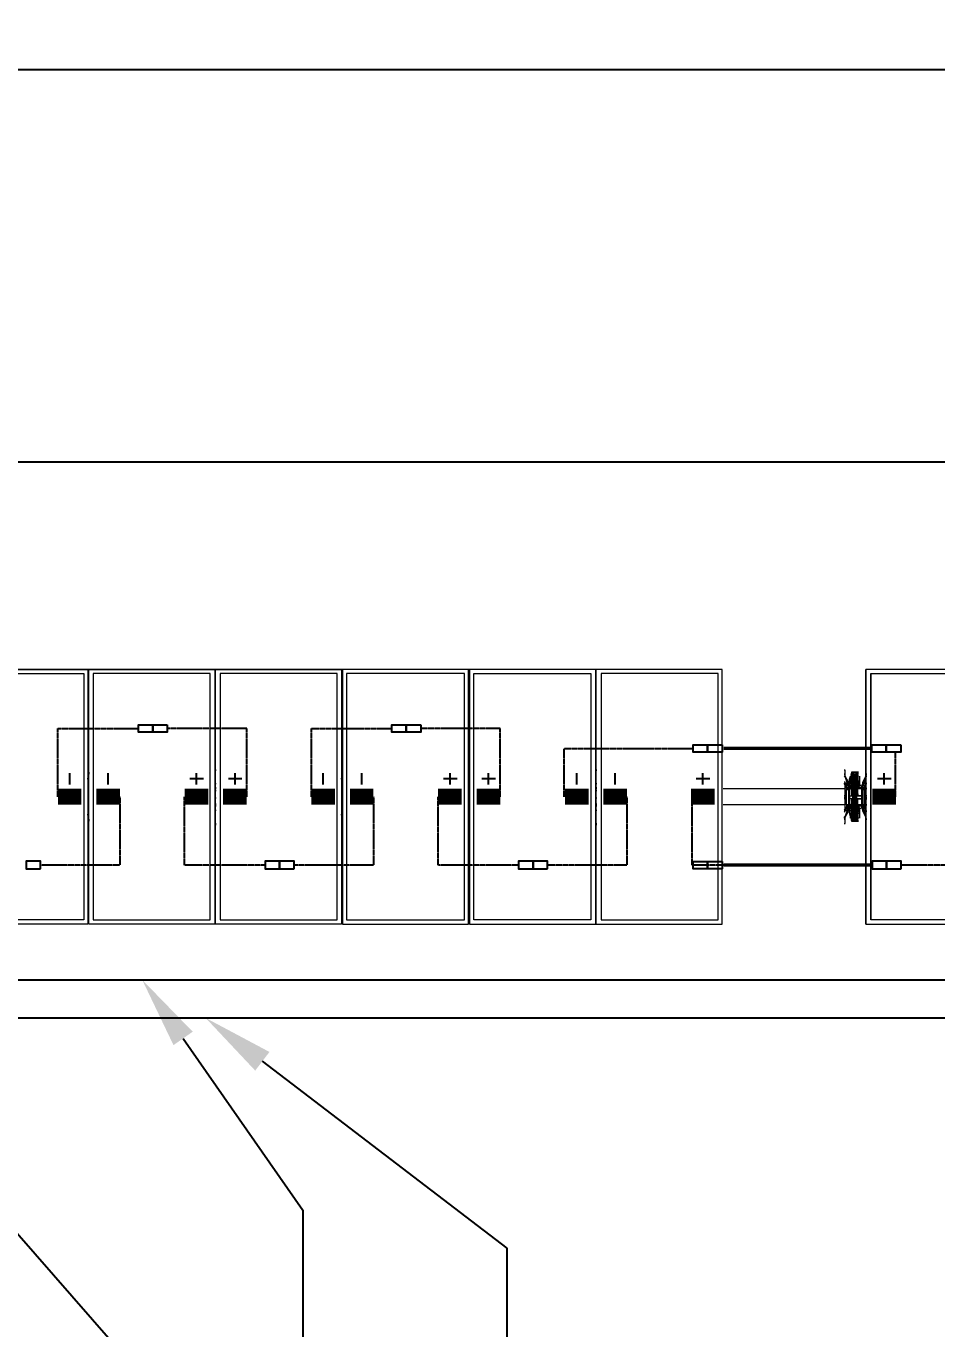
# Model space of a CAD drawing. Header units: feet. Extents: x -13743 to 68376, y -48 to 67763.
# Drawn here: x 4231 to 4518.5, y 2295.8 to 2706.7 of the extents above; entities that cross this region are included whole.
import ezdxf
from ezdxf import colors
from ezdxf.entities.mleader import LeaderData, LeaderLine
from ezdxf.lldxf.tags import DXFTag
from ezdxf.math import Vec2, Vec3

# ---------------------------------------------------------------- set-up
doc = ezdxf.new("R2010")
doc.units = ezdxf.units.FT
doc.header["$MEASUREMENT"] = 0
doc.linetypes.add('HIDDEN', pattern=[0.375, 0.25, -0.125])
for name, color, linetype in [('E-DC HARNESS-NEG', 170, 'DC HARNESS CABLE'), ('E-DC HARNESS-POS', 10, 'DC HARNESS CABLE'), ('E-HARN-COMP', 8, 'Continuous'), ('E-TRNK-CABL-NEG', 6, 'HIDDEN'), ('E-TRUNK-CABLE-POS', 6, 'HIDDEN'), ('G-ANNO-TEXT', 1, 'Continuous'), ('Polarity-Text', 7, 'Continuous')]:
    doc.layers.add(name, color=color, linetype=linetype)
doc.styles.add('NEI-A', font='arial.ttf')
doc.styles.get("Standard").update_dxf_attribs({"font": 'arial.ttf'})
tags = doc.linetypes.add('DC HARNESS CABLE', pattern='A,0.5,-0.2,["DH",Standard,S=0.1,R=0,X=-0.1,Y=-0.05],-0.2', length=0.9).pattern_tags.tags
tags[6] = DXFTag(74, 10)

# ---------------------------------------------------------------- blocks, each defined once
blk = doc.blocks.new('A$C47dfd34d')
at = {"lineweight": 5}
for points in [[(11.6112, 0.4133), (10.1696, 0.4133)], [(13.6994, 0.4133), (11.8445, 0.4133)], [(10.5812, 0.235), (10.5829, 0.2467), (10.5829, 0.2433)], [(10.7879, 0.235), (10.7879, 0.2467), (10.7879, 0.2433)], [(10.9929, 0.235), (10.9946, 0.2467), (10.9946, 0.2433)], [(11.1995, 0.235), (11.2012, 0.2467), (11.2012, 0.2433)], [(11.4062, 0.235), (11.4062, 0.2467), (11.4062, 0.2433)], [(11.8112, 0.2233), (11.8112, 0.225), (11.8129, 0.225), (11.8112, 0.225), (11.8095, 0.2283), (11.8112, 0.2283), (11.8129, 0.225), (11.8162, 0.225), (11.8145, 0.2283), (11.8162, 0.2283), (11.8162, 0.23), (11.8112, 0.24), (11.8112, 0.2383), (11.8095, 0.24), (11.8112, 0.24), (11.8112, 0.2433), (11.8112, 0.25), (11.8095, 0.25)], [(11.8095, 0.24), (11.8112, 0.24)], [(11.8112, 0.2383), (11.8145, 0.2283), (11.8112, 0.2283), (11.8112, 0.23), (11.8095, 0.23)], [(11.8112, 0.24), (11.8112, 0.24)], [(11.8179, 0.2217), (11.8212, 0.2217), (11.8229, 0.2217), (11.8245, 0.2217), (11.8245, 0.2417), (11.8229, 0.2417), (11.8245, 0.2417), (11.8245, 0.2217), (11.8262, 0.2217), (11.8262, 0.1917), (11.8245, 0.1917), (11.8245, 0.1717), (11.8229, 0.1717), (11.8212, 0.1717)], [(11.8179, 0.2267), (11.8179, 0.225), (11.8179, 0.235), (11.8195, 0.24), (11.8195, 0.2317), (11.8212, 0.2317), (11.8212, 0.2417), (11.8195, 0.2417)], [(11.8179, 0.235), (11.8179, 0.225), (11.8195, 0.2233), (11.8179, 0.225), (11.8195, 0.23), (11.8195, 0.2283), (11.8212, 0.2283), (11.8212, 0.2317), (11.8229, 0.2317)], [(11.8195, 0.235), (11.8195, 0.235)], [(11.8245, 0.2417), (11.8245, 0.2433), (11.8229, 0.245), (11.8229, 0.2467), (11.8212, 0.2467), (11.8212, 0.245), (11.8229, 0.245), (11.8229, 0.2467)], [(11.8212, 0.2433), (11.8212, 0.245)], [(11.8212, 0.2417), (11.8229, 0.2417), (11.8229, 0.2433), (11.8212, 0.2433), (11.8212, 0.235), (11.8212, 0.2433), (11.8229, 0.2433)], [(11.8229, 0.2217), (11.8229, 0.2417), (11.8245, 0.2417), (11.8245, 0.2217), (11.8262, 0.2217), (11.8262, 0.1917), (11.8279, 0.1917), (11.8279, 0.1717), (11.8295, 0.1717), (11.8295, 0.1917), (11.8295, 0.1717), (11.8279, 0.1717), (11.8279, 0.1917), (11.8262, 0.1917), (11.8262, 0.1717), (11.8262, 0.17), (11.8245, 0.17), (11.8262, 0.17), (11.8279, 0.17), (11.8295, 0.17), (11.8279, 0.17), (11.8295, 0.17), (11.8312, 0.17), (11.8312, 0.1683), (11.8329, 0.1683), (11.8312, 0.1683), (11.8312, 0.17), (11.8295, 0.17), (11.8312, 0.17), (11.8295, 0.17), (11.8312, 0.17), (11.8295, 0.17), (11.8279, 0.17), (11.8295, 0.17), (11.8312, 0.17), (11.8295, 0.17), (11.8279, 0.17), (11.8262, 0.17), (11.8245, 0.17), (11.8229, 0.17), (11.8212, 0.17), (11.8212, 0.1683), (11.8229, 0.1683), (11.8245, 0.1683), (11.8245, 0.1717), (11.8229, 0.1717), (11.8229, 0.1917)], [(11.8212, 0.235), (11.8212, 0.2117), (11.8229, 0.2117)], [(11.8279, 0.2433), (11.8295, 0.2433), (11.8279, 0.2433), (11.8295, 0.245), (11.8312, 0.245), (11.8312, 0.2433), (11.8295, 0.2433), (11.8295, 0.2417), (11.8295, 0.2433), (11.8312, 0.2433), (11.8295, 0.2433), (11.8312, 0.2433), (11.8295, 0.2433), (11.8312, 0.2433), (11.8295, 0.2433), (11.8312, 0.2433), (11.8295, 0.2433), (11.8312, 0.2433), (11.8295, 0.2433), (11.8312, 0.2433), (11.8295, 0.2433), (11.8312, 0.2433), (11.8312, 0.245), (11.8312, 0.2467), (11.8279, 0.2467), (11.8229, 0.2467), (11.8279, 0.2467), (11.8312, 0.2467), (11.8279, 0.2467), (11.8229, 0.2467), (11.8229, 0.245), (11.8245, 0.245), (11.8229, 0.245), (11.8245, 0.2433), (11.8245, 0.2417)], [(11.8229, 0.245), (11.8245, 0.245)], [(11.8229, 0.245), (11.8245, 0.245)], [(11.8245, 0.2417), (11.8245, 0.2433), (11.8229, 0.245), (11.8245, 0.245)], [(11.8229, 0.245), (11.8229, 0.245)], [(11.8229, 0.2433), (11.8245, 0.2433)], [(11.8229, 0.2433), (11.8245, 0.2433)], [(11.8229, 0.2433), (11.8245, 0.2433)], [(11.8229, 0.2433), (11.8245, 0.2433)], [(11.8229, 0.2433), (11.8245, 0.2433)], [(11.8229, 0.2433), (11.8245, 0.2433)], [(11.8229, 0.2433), (11.8245, 0.2433)], [(11.8229, 0.2433), (11.8245, 0.2433)], [(11.8229, 0.2083), (11.8229, 0.2117), (11.8229, 0.2367), (11.8245, 0.2367)], [(11.8229, 0.235), (11.8245, 0.235)], [(11.8245, 0.245), (11.8245, 0.2433)], [(11.8245, 0.2433), (11.8262, 0.2433)], [(11.8245, 0.2433), (11.8262, 0.2433)], [(11.8245, 0.2433), (11.8262, 0.2433)], [(11.8245, 0.2433), (11.8262, 0.2433)], [(11.8245, 0.2433), (11.8262, 0.2433)], [(11.8245, 0.2433), (11.8262, 0.2433)], [(11.8245, 0.2433), (11.8262, 0.2433)], [(11.8245, 0.2433), (11.8262, 0.2433)], [(11.8245, 0.24), (11.8262, 0.24)], [(11.8295, 0.2417), (11.8295, 0.2433), (11.8312, 0.2433), (11.8312, 0.235), (11.8312, 0.2433), (11.8312, 0.245), (11.8312, 0.2467), (11.8295, 0.245), (11.8279, 0.2433), (11.8279, 0.2417), (11.8262, 0.2417), (11.8279, 0.2417), (11.8279, 0.2433), (11.8295, 0.245), (11.8312, 0.2467), (11.8329, 0.2467), (11.8312, 0.2467), (11.8329, 0.2467)], [(11.8262, 0.2417), (11.8279, 0.2417), (11.8279, 0.2433), (11.8295, 0.245), (11.8312, 0.2467), (11.8312, 0.245), (11.8329, 0.245)], [(11.8262, 0.2433), (11.8262, 0.24)], [(11.8262, 0.24), (11.8262, 0.2217), (11.8279, 0.2217), (11.8279, 0.2417), (11.8295, 0.2417), (11.8295, 0.2217)], [(11.8279, 0.245), (11.8295, 0.245), (11.8295, 0.2467)], [(11.8279, 0.2433), (11.8295, 0.2433), (11.8312, 0.2433), (11.8295, 0.2433), (11.8312, 0.2433), (11.8312, 0.235), (11.8312, 0.2433), (11.8312, 0.235), (11.8312, 0.2433)], [(11.8279, 0.2433), (11.8295, 0.2433)], [(11.8279, 0.24), (11.8295, 0.24)], [(11.8295, 0.245), (11.8295, 0.245)], [(11.8295, 0.245), (11.8295, 0.245)], [(11.8295, 0.245), (11.8295, 0.245)], [(11.8295, 0.235), (11.8312, 0.235), (11.8312, 0.2117), (11.8312, 0.21), (11.8329, 0.21), (11.8312, 0.21), (11.8312, 0.2083), (11.8312, 0.21), (11.8329, 0.21), (11.8312, 0.21), (11.8312, 0.2083), (11.8312, 0.21), (11.8329, 0.21), (11.8312, 0.21), (11.8312, 0.2083), (11.8312, 0.21), (11.8329, 0.21), (11.8312, 0.21), (11.8312, 0.2117), (11.8295, 0.2117), (11.8295, 0.2083), (11.8379, 0.2083), (11.8379, 0.205), (11.8379, 0.2083), (11.8295, 0.2083), (11.8295, 0.2117), (11.8295, 0.2367), (11.8312, 0.2367)], [(11.8345, 0.2317), (11.8345, 0.23), (11.8345, 0.2317), (11.8345, 0.23), (11.8329, 0.2283), (11.8312, 0.2283), (11.8312, 0.2317), (11.8345, 0.2317), (11.8345, 0.24), (11.8345, 0.2317), (11.8312, 0.2317), (11.8312, 0.2417), (11.8329, 0.2417), (11.8312, 0.2417), (11.8329, 0.2417), (11.8312, 0.2417), (11.8312, 0.2317), (11.8312, 0.2283), (11.8329, 0.2283), (11.8312, 0.2283), (11.8329, 0.2233), (11.8345, 0.2233), (11.8345, 0.23), (11.8329, 0.2283), (11.8312, 0.2283), (11.8312, 0.2317), (11.8329, 0.2317), (11.8312, 0.2317), (11.8329, 0.2317)], [(11.8345, 0.235), (11.8345, 0.24), (11.8345, 0.2317), (11.8312, 0.2317), (11.8312, 0.2417)], [(11.8329, 0.225), (11.8329, 0.2233), (11.8345, 0.225), (11.8345, 0.235), (11.8345, 0.225), (11.8329, 0.2233), (11.8345, 0.225), (11.8329, 0.2233), (11.8329, 0.225), (11.8329, 0.2233), (11.8345, 0.225), (11.8329, 0.2233), (11.8345, 0.225), (11.8362, 0.225), (11.8345, 0.225), (11.8329, 0.2233), (11.8312, 0.2233), (11.8329, 0.2233)], [(11.8329, 0.24), (11.8329, 0.24)], [(11.8329, 0.24), (11.8329, 0.24)], [(11.8329, 0.24), (11.8329, 0.24)], [(11.8345, 0.235), (11.8345, 0.235)], [(11.8345, 0.235), (11.8345, 0.235)], [(11.8445, 0.24), (11.8445, 0.24)], [(11.8445, 0.24), (11.8445, 0.24)], [(10.5812, 0.2283), (10.5829, 0.2283)], [(10.5829, 0.2217), (10.5812, 0.2217)], [(10.5812, 0.22), (10.5829, 0.22)], [(10.5829, 0.2167), (10.5812, 0.2167), (10.5829, 0.2183)], [(10.7879, 0.2283), (10.7896, 0.2283)], [(10.7879, 0.2217), (10.7896, 0.2217)], [(10.7879, 0.22), (10.7896, 0.22)], [(10.7879, 0.2183), (10.7879, 0.2167), (10.7896, 0.2167)], [(10.9929, 0.2283), (10.9946, 0.2283)], [(10.9946, 0.2217), (10.9929, 0.2217)], [(10.9929, 0.22), (10.9946, 0.22)], [(10.9946, 0.2167), (10.9929, 0.2167), (10.9946, 0.2183)], [(11.1995, 0.2283), (11.2012, 0.2283)], [(11.2012, 0.2217), (11.1995, 0.2217)], [(11.1995, 0.22), (11.2012, 0.22)], [(11.2012, 0.2167), (11.1995, 0.2167), (11.2012, 0.2183)], [(11.4062, 0.2283), (11.4079, 0.2283)], [(11.4062, 0.2217), (11.4079, 0.2217)], [(11.4062, 0.22), (11.4079, 0.22)], [(11.4062, 0.2183), (11.4062, 0.2167), (11.4079, 0.2167)], [(11.6129, 0.22), (11.8112, 0.22)], [(11.8095, 0.23), (11.8095, 0.23)], [(11.8095, 0.2283), (11.8095, 0.2283)], [(11.8095, 0.1633), (11.8112, 0.1633), (11.8112, 0.17), (11.8112, 0.1733), (11.8095, 0.1733), (11.8112, 0.175), (11.8112, 0.1733), (11.8162, 0.1833), (11.8145, 0.185), (11.8162, 0.1883), (11.8129, 0.1883), (11.8112, 0.1883), (11.8112, 0.2233), (11.8129, 0.2233), (11.8129, 0.225)], [(11.8129, 0.2217), (11.8129, 0.2233)], [(11.8179, 0.22), (11.8162, 0.22), (11.8145, 0.22), (11.8162, 0.22), (11.8162, 0.2217), (11.8145, 0.2217), (11.8129, 0.2217)], [(11.8129, 0.22), (11.8129, 0.2217)], [(11.8129, 0.22), (11.8145, 0.22)], [(11.8129, 0.22), (11.8145, 0.2183), (11.8145, 0.22)], [(11.8129, 0.1933), (11.8129, 0.2183)], [(11.8162, 0.23), (11.8162, 0.2283), (11.8145, 0.2283)], [(11.8145, 0.22), (11.8162, 0.22)], [(11.8145, 0.22), (11.8162, 0.22)], [(11.8145, 0.22), (11.8162, 0.22)], [(11.8145, 0.22), (11.8162, 0.22)], [(11.8162, 0.2283), (11.8179, 0.225), (11.8162, 0.225), (11.8179, 0.225), (11.8179, 0.1883), (11.8179, 0.1783)], [(11.8162, 0.225), (11.8162, 0.225)], [(11.8162, 0.225), (11.8162, 0.2217)], [(11.8162, 0.2183), (11.8162, 0.1933)], [(11.8179, 0.23), (11.8179, 0.2317)], [(11.8212, 0.225), (11.8212, 0.2233), (11.8195, 0.225), (11.8179, 0.225), (11.8195, 0.225), (11.8195, 0.2233), (11.8212, 0.2233), (11.8212, 0.2283), (11.8229, 0.2283)], [(11.8179, 0.225), (11.8179, 0.225)], [(11.8212, 0.2183), (11.8195, 0.22), (11.8179, 0.22), (11.8212, 0.22)], [(11.8212, 0.2217), (11.8195, 0.2217), (11.8212, 0.2217), (11.8229, 0.2217), (11.8245, 0.2217), (11.8245, 0.1917), (11.8229, 0.1917), (11.8245, 0.1917), (11.8245, 0.1717), (11.8229, 0.1717), (11.8229, 0.17), (11.8212, 0.1683), (11.8212, 0.1667), (11.8229, 0.1667), (11.8229, 0.1683), (11.8245, 0.1683), (11.8229, 0.1667), (11.8245, 0.1667), (11.8295, 0.1667), (11.8312, 0.1667), (11.8295, 0.1667)], [(11.8212, 0.2233), (11.8229, 0.2233)], [(11.8245, 0.21), (11.8229, 0.21), (11.8212, 0.2117), (11.8212, 0.21), (11.8212, 0.2083)], [(11.8379, 0.2083), (11.8295, 0.2083), (11.8295, 0.2117)], [(11.8329, 0.2283), (11.8312, 0.2283), (11.8329, 0.2233), (11.8345, 0.2233), (11.8345, 0.23)], [(11.8345, 0.225), (11.8329, 0.2233), (11.8312, 0.2233)], [(11.8312, 0.22), (11.8329, 0.22), (11.8329, 0.2217), (11.8312, 0.2217), (11.8329, 0.2217), (11.8345, 0.2217), (11.8329, 0.2217), (11.8312, 0.2217), (11.8329, 0.2217), (11.8329, 0.22), (11.8312, 0.22), (11.8379, 0.22), (11.8312, 0.22), (11.8379, 0.22), (11.8329, 0.22), (11.8312, 0.2183)], [(11.8345, 0.2217), (11.8329, 0.2217), (11.8345, 0.2217), (11.8329, 0.2217), (11.8312, 0.2217), (11.8379, 0.2217)], [(11.8379, 0.225), (11.8379, 0.225)], [(11.8379, 0.225), (11.8379, 0.225)], [(11.8395, 0.225), (11.8395, 0.225)], [(11.8395, 0.2217), (11.8395, 0.225)], [(11.8395, 0.225), (11.8395, 0.225)], [(11.8395, 0.2217), (11.8395, 0.225)], [(11.8429, 0.22), (11.8412, 0.22), (11.8429, 0.22), (11.8412, 0.22), (11.8429, 0.22), (11.8412, 0.22), (11.8429, 0.22), (11.8412, 0.22), (11.8429, 0.22), (11.8412, 0.2183), (11.8412, 0.22), (11.8429, 0.22), (11.8412, 0.22), (11.8429, 0.22), (11.8412, 0.22), (11.8429, 0.22), (11.8412, 0.22), (11.8429, 0.22), (11.8412, 0.22), (11.8412, 0.2183), (11.8429, 0.22), (11.8429, 0.2217), (11.8412, 0.2217), (11.8429, 0.2217), (11.8429, 0.2233), (11.8429, 0.2217), (11.8429, 0.22), (11.8445, 0.22)], [(11.8445, 0.2217), (11.8445, 0.2217)], [(10.5812, 0.2067), (10.5829, 0.2083)], [(10.5829, 0.205), (10.5812, 0.205)], [(10.5812, 0.195), (10.5829, 0.195)], [(10.5829, 0.1933), (10.5812, 0.1933)], [(10.5812, 0.1917), (10.5829, 0.1917)], [(10.7879, 0.2067), (10.7879, 0.2083)], [(10.7879, 0.205), (10.7896, 0.205)], [(10.7879, 0.195), (10.7896, 0.195)], [(10.7879, 0.1933), (10.7896, 0.1933)], [(10.7879, 0.1917), (10.7896, 0.1917)], [(10.9929, 0.2067), (10.9946, 0.2083)], [(10.9946, 0.205), (10.9929, 0.205)], [(10.9929, 0.195), (10.9946, 0.195)], [(10.9946, 0.1933), (10.9929, 0.1933)], [(10.9929, 0.1917), (10.9946, 0.1917)], [(11.1995, 0.2067), (11.2012, 0.2083)], [(11.2012, 0.205), (11.1995, 0.205)], [(11.1995, 0.195), (11.2012, 0.195)], [(11.2012, 0.1933), (11.1995, 0.1933)], [(11.1995, 0.1917), (11.2012, 0.1917)], [(11.4062, 0.2067), (11.4062, 0.2083)], [(11.4062, 0.205), (11.4079, 0.205)], [(11.4062, 0.195), (11.4079, 0.195)], [(11.4062, 0.1933), (11.4079, 0.1933)], [(11.4062, 0.1917), (11.4079, 0.1917)], [(11.8112, 0.1933), (11.6129, 0.1933)], [(11.8112, 0.205), (11.8095, 0.205)], [(11.8112, 0.2033), (11.8095, 0.2033)], [(11.8145, 0.1917), (11.8162, 0.1917)], [(11.8145, 0.1917), (11.8162, 0.1917)], [(11.8145, 0.1917), (11.8162, 0.1917)], [(11.8145, 0.1917), (11.8162, 0.1917)], [(11.8145, 0.1917), (11.8162, 0.1917)], [(11.8179, 0.205), (11.8179, 0.2083), (11.8229, 0.2083), (11.8229, 0.21), (11.8245, 0.21), (11.8229, 0.21), (11.8245, 0.21), (11.8229, 0.21)], [(11.8179, 0.2083), (11.8195, 0.2083)], [(11.8229, 0.2017), (11.8229, 0.2), (11.8212, 0.2), (11.8229, 0.2033), (11.8179, 0.2033)], [(11.8212, 0.1933), (11.8179, 0.1933)], [(11.8195, 0.1933), (11.8212, 0.195)], [(11.8195, 0.1917), (11.8212, 0.1917)], [(11.8229, 0.2033), (11.8245, 0.2033), (11.8229, 0.2033), (11.8212, 0.2033), (11.8229, 0.2033), (11.8245, 0.2033), (11.8229, 0.2033), (11.8245, 0.2033), (11.8229, 0.2033), (11.8229, 0.1767), (11.8245, 0.1767)], [(11.8212, 0.2033), (11.8212, 0.2), (11.8212, 0.1783), (11.8212, 0.1683), (11.8212, 0.1783)], [(11.8379, 0.2033), (11.8295, 0.2033), (11.8312, 0.2033), (11.8295, 0.2033), (11.8295, 0.2017), (11.8312, 0.2), (11.8312, 0.1783), (11.8295, 0.1783), (11.8312, 0.1783), (11.8312, 0.1683), (11.8295, 0.17), (11.8279, 0.17), (11.8262, 0.17), (11.8245, 0.17), (11.8229, 0.17), (11.8245, 0.17), (11.8262, 0.17), (11.8245, 0.17), (11.8229, 0.17), (11.8245, 0.17), (11.8262, 0.17), (11.8262, 0.1717), (11.8245, 0.1717), (11.8245, 0.1683), (11.8262, 0.1683), (11.8245, 0.1683), (11.8229, 0.1683), (11.8229, 0.1667), (11.8245, 0.1683), (11.8262, 0.1683), (11.8245, 0.1683), (11.8262, 0.1683), (11.8245, 0.1683), (11.8229, 0.1683), (11.8229, 0.1667), (11.8245, 0.1683), (11.8262, 0.1683), (11.8279, 0.1683), (11.8295, 0.1683), (11.8295, 0.1667), (11.8312, 0.1667), (11.8312, 0.1683), (11.8312, 0.17), (11.8295, 0.17), (11.8312, 0.17), (11.8295, 0.17), (11.8312, 0.17)], [(11.8262, 0.1683), (11.8245, 0.1683), (11.8262, 0.1683), (11.8245, 0.1683), (11.8229, 0.1683), (11.8245, 0.1683), (11.8245, 0.1717), (11.8262, 0.1717), (11.8262, 0.1917), (11.8279, 0.1917), (11.8279, 0.1717), (11.8295, 0.1717), (11.8295, 0.1917)], [(11.8262, 0.1717), (11.8245, 0.1717), (11.8245, 0.1917), (11.8262, 0.1917), (11.8262, 0.1717), (11.8262, 0.17)], [(11.8295, 0.1783), (11.8312, 0.1783), (11.8312, 0.2), (11.8312, 0.2033), (11.8312, 0.2), (11.8312, 0.2033), (11.8312, 0.2), (11.8295, 0.2017), (11.8295, 0.1767), (11.8312, 0.1767), (11.8295, 0.1767), (11.8295, 0.2017), (11.8295, 0.2033), (11.8312, 0.2033), (11.8295, 0.2033), (11.8379, 0.2033), (11.8295, 0.2033), (11.8312, 0.2033), (11.8329, 0.2033), (11.8312, 0.2033), (11.8329, 0.2033), (11.8312, 0.2033), (11.8329, 0.2033), (11.8312, 0.2033), (11.8329, 0.2033), (11.8312, 0.2033), (11.8329, 0.2033), (11.8312, 0.2033), (11.8329, 0.2033), (11.8312, 0.2033), (11.8329, 0.2033), (11.8312, 0.2033), (11.8295, 0.2033), (11.8295, 0.2017), (11.8312, 0.2), (11.8312, 0.1783), (11.8312, 0.1683), (11.8295, 0.1683), (11.8279, 0.1683), (11.8295, 0.1683), (11.8279, 0.1683), (11.8279, 0.1717), (11.8295, 0.1717), (11.8295, 0.17)], [(11.8295, 0.21), (11.8312, 0.21)], [(11.8295, 0.21), (11.8312, 0.21)], [(11.8295, 0.21), (11.8312, 0.21)], [(11.8295, 0.21), (11.8312, 0.21)], [(11.8295, 0.2017), (11.8295, 0.1767), (11.8312, 0.1767)], [(11.8312, 0.21), (11.8329, 0.21)], [(11.8312, 0.21), (11.8329, 0.21)], [(11.8312, 0.195), (11.8329, 0.1933)], [(11.8379, 0.1933), (11.8312, 0.1933)], [(11.8312, 0.1917), (11.8329, 0.1917), (11.8312, 0.1917)], [(11.8329, 0.1917), (11.8345, 0.1917)], [(11.8429, 0.1933), (11.8429, 0.1933)], [(10.5829, 0.185), (10.5812, 0.185)], [(10.5829, 0.17), (10.5829, 0.1667), (10.5812, 0.1783)], [(10.7879, 0.185), (10.7896, 0.185)], [(10.7879, 0.17), (10.7879, 0.1667), (10.7879, 0.1783)], [(10.9946, 0.185), (10.9929, 0.185)], [(10.9946, 0.17), (10.9946, 0.1667), (10.9929, 0.1783)], [(11.2012, 0.185), (11.1995, 0.185)], [(11.2012, 0.17), (11.2012, 0.1667), (11.1995, 0.1783)], [(11.4062, 0.185), (11.4079, 0.185)], [(11.4062, 0.17), (11.4062, 0.1667), (11.4062, 0.1783)], [(11.8095, 0.1817), (11.8112, 0.1833), (11.8112, 0.185), (11.8145, 0.185), (11.8112, 0.175)], [(11.8095, 0.1833), (11.8095, 0.1833)], [(11.8095, 0.1817), (11.8095, 0.1817)], [(11.8112, 0.1733), (11.8095, 0.1733), (11.8095, 0.1717)], [(11.8112, 0.17), (11.8095, 0.17), (11.8112, 0.17)], [(11.8112, 0.1867), (11.8112, 0.1883)], [(11.8129, 0.1867), (11.8129, 0.1883), (11.8129, 0.19)], [(11.8145, 0.185), (11.8162, 0.185), (11.8179, 0.1883), (11.8162, 0.1883), (11.8179, 0.1883), (11.8195, 0.19), (11.8179, 0.1883), (11.8195, 0.1883), (11.8212, 0.19), (11.8212, 0.1883), (11.8229, 0.1883)], [(11.8162, 0.19), (11.8162, 0.1883)], [(11.8162, 0.1883), (11.8162, 0.1883)], [(11.8162, 0.1833), (11.8162, 0.185)], [(11.8179, 0.1883), (11.8179, 0.1883)], [(11.8179, 0.1867), (11.8179, 0.1883), (11.8179, 0.1783), (11.8195, 0.1717)], [(11.8179, 0.18), (11.8179, 0.1817)], [(11.8229, 0.18), (11.8212, 0.18), (11.8212, 0.1717), (11.8195, 0.1717), (11.8195, 0.18), (11.8212, 0.18), (11.8212, 0.1833)], [(11.8195, 0.1783), (11.8195, 0.1783)], [(11.8212, 0.185), (11.8229, 0.185)], [(11.8229, 0.1783), (11.8245, 0.1783)], [(11.8312, 0.1683), (11.8312, 0.1783), (11.8312, 0.1683), (11.8295, 0.1683), (11.8279, 0.1683)], [(11.8329, 0.1667), (11.8312, 0.1667), (11.8329, 0.1667), (11.8312, 0.1667), (11.8295, 0.1683), (11.8279, 0.1683), (11.8295, 0.1683), (11.8279, 0.1683), (11.8295, 0.1683), (11.8279, 0.1683), (11.8295, 0.1683), (11.8312, 0.1667), (11.8295, 0.1667), (11.8312, 0.1667), (11.8295, 0.1667), (11.8295, 0.1683), (11.8279, 0.1683), (11.8279, 0.1717), (11.8295, 0.1717), (11.8295, 0.17), (11.8312, 0.1683), (11.8329, 0.1683)], [(11.8279, 0.1717), (11.8279, 0.1683), (11.8295, 0.1683), (11.8295, 0.1667), (11.8312, 0.1667)], [(11.8279, 0.1717), (11.8295, 0.1717)], [(11.8312, 0.1683), (11.8295, 0.17), (11.8295, 0.1717)], [(11.8295, 0.17), (11.8312, 0.17)], [(11.8295, 0.17), (11.8312, 0.17)], [(11.8329, 0.1883), (11.8329, 0.19), (11.8345, 0.1883), (11.8345, 0.1783), (11.8345, 0.1883), (11.8345, 0.1867), (11.8345, 0.1883), (11.8329, 0.1883), (11.8312, 0.185), (11.8329, 0.1883), (11.8345, 0.1883), (11.8345, 0.1867), (11.8345, 0.1833), (11.8329, 0.1833), (11.8329, 0.185), (11.8312, 0.185)], [(11.8312, 0.1883), (11.8329, 0.1883), (11.8312, 0.1883), (11.8329, 0.1883), (11.8329, 0.19), (11.8345, 0.1883), (11.8329, 0.19), (11.8345, 0.1883), (11.8329, 0.19), (11.8345, 0.1883), (11.8329, 0.19), (11.8345, 0.1883), (11.8362, 0.1883)], [(11.8329, 0.1883), (11.8329, 0.19), (11.8345, 0.1883), (11.8345, 0.1783), (11.8345, 0.1717), (11.8345, 0.18), (11.8312, 0.18), (11.8312, 0.1717), (11.8329, 0.1717), (11.8312, 0.1717)], [(11.8329, 0.185), (11.8312, 0.185), (11.8329, 0.185), (11.8312, 0.185), (11.8329, 0.185), (11.8329, 0.1833), (11.8345, 0.1833), (11.8345, 0.1867), (11.8345, 0.1883), (11.8345, 0.1783), (11.8345, 0.1717), (11.8345, 0.18), (11.8345, 0.1817), (11.8345, 0.18), (11.8345, 0.1817)], [(11.8329, 0.18), (11.8312, 0.18), (11.8329, 0.18), (11.8312, 0.18), (11.8312, 0.1717), (11.8329, 0.1717), (11.8312, 0.1717), (11.8329, 0.1717), (11.8312, 0.1717), (11.8312, 0.18), (11.8312, 0.1833), (11.8312, 0.18), (11.8345, 0.18), (11.8312, 0.18), (11.8312, 0.1833)], [(11.8312, 0.1783), (11.8312, 0.1683)], [(11.8312, 0.1683), (11.8312, 0.1783)], [(11.8329, 0.1717), (11.8329, 0.1717)], [(11.8329, 0.1717), (11.8329, 0.1717)], [(11.8329, 0.1717), (11.8329, 0.1717)], [(11.8345, 0.1783), (11.8345, 0.1717), (11.8345, 0.18)], [(11.8345, 0.1783), (11.8345, 0.1783)], [(11.8345, 0.1783), (11.8345, 0.1783)], [(11.8379, 0.1883), (11.8379, 0.1883)], [(11.8379, 0.1883), (11.8379, 0.1883)], [(11.8395, 0.1883), (11.8395, 0.1883)], [(11.8395, 0.1883), (11.8395, 0.1883)], [(11.8429, 0.19), (11.8429, 0.19)], [(11.8429, 0.19), (11.8429, 0.19)], [(11.8445, 0.1733), (11.8445, 0.1733)], [(11.8445, 0.1733), (11.8445, 0.1733)], [(11.8445, 0.17), (11.8445, 0.17)], [(10.5812, 0.1633), (10.5829, 0.1633)], [(10.5812, 0.1617), (10.5829, 0.1617)], [(10.5829, 0.1667), (10.5829, 0.1667)], [(10.7879, 0.1667), (10.7879, 0.1667)], [(10.7879, 0.1633), (10.7896, 0.1633)], [(10.7879, 0.1617), (10.7896, 0.1617)], [(10.9929, 0.1633), (10.9946, 0.1633)], [(10.9929, 0.1617), (10.9946, 0.1617)], [(10.9946, 0.1667), (10.9946, 0.1667)], [(11.1995, 0.1633), (11.2012, 0.1633)], [(11.1995, 0.1617), (11.2012, 0.1617)], [(11.2012, 0.1667), (11.2012, 0.1667)], [(11.4062, 0.1667), (11.4062, 0.1667)], [(11.4062, 0.1633), (11.4079, 0.1633)], [(11.4062, 0.1617), (11.4079, 0.1617)], [(11.8229, 0.1667), (11.8245, 0.1667)], [(11.8229, 0.1667), (11.8245, 0.1667)], [(11.8229, 0.1667), (11.8229, 0.1667)], [(11.8229, 0.1667), (11.8245, 0.1667)], [(11.8295, 0.1667), (11.8245, 0.1667)], [(11.8245, 0.1667), (11.8262, 0.1667)], [(11.8295, 0.1667), (11.8245, 0.1667)], [(11.8312, 0.1667), (11.8295, 0.1683)], [(11.8295, 0.1683), (11.8312, 0.1683)], [(11.8295, 0.1667), (11.8295, 0.1667)], [(11.8295, 0.1667), (11.8312, 0.1667)], [(11.8295, 0.1667), (11.8295, 0.1667)], [(11.8295, 0.1667), (11.8312, 0.1667)], [(11.8295, 0.1667), (11.8295, 0.1667)], [(11.8312, 0.1667), (11.8312, 0.1683)], [(11.8312, 0.1667), (11.8312, 0.1683)]]:
    blk.add_lwpolyline(points, dxfattribs=at)
for points in [[(10.5812, 0.4133), (10.5812, 0), (10.3762, 0), (10.3762, 0.4133)], [(10.3829, 0.4067), (10.5746, 0.4067), (10.5746, 0.0067), (10.3829, 0.0067)], [(10.5829, 0.4133), (10.7879, 0.4133), (10.7879, 0), (10.5829, 0)], [(10.5896, 0.4067), (10.5896, 0.0067), (10.7796, 0.0067), (10.7796, 0.4067)], [(10.7879, 0.4133), (10.9929, 0.4133), (10.9929, 0), (10.7879, 0)], [(10.7962, 0.4067), (10.7962, 0.0067), (10.9862, 0.0067), (10.9862, 0.4067)], [(10.9946, 0), (11.1995, 0), (11.1995, 0.4133), (10.9946, 0.4133)], [(11.0012, 0.0067), (11.1929, 0.0067), (11.1929, 0.4067), (11.0012, 0.4067)], [(11.2012, 0.4133), (11.2012, 0), (11.4062, 0), (11.4062, 0.4133)], [(11.3979, 0.4067), (11.3979, 0.0067), (11.2079, 0.0067), (11.2079, 0.4067)], [(11.6112, 0.4133), (11.4062, 0.4133), (11.4062, 0), (11.6112, 0)], [(11.4145, 0.0067), (11.6045, 0.0067), (11.6045, 0.4067), (11.4145, 0.4067)], [(11.8445, 0.4133), (11.8445, 0), (12.0495, 0), (12.0495, 0.4133)], [(11.8445, 0), (11.8445, 0.4133)], [(12.0428, 0.4067), (12.0428, 0.0067), (11.8529, 0.0067), (11.8529, 0.4067)], [(11.8529, 0.0067), (11.8529, 0.4067)], [(10.5829, 0.25), (10.5812, 0.25)], [(10.7896, 0.25), (10.7879, 0.25)], [(10.9946, 0.25), (10.9929, 0.25)], [(11.2012, 0.25), (11.1995, 0.25)], [(11.4079, 0.25), (11.4062, 0.25)], [(11.8095, 0.2433), (11.8112, 0.2433)], [(11.8245, 0.2467), (11.8229, 0.2467)], [(11.8245, 0.2433), (11.8229, 0.2433)], [(11.8262, 0.2433), (11.8245, 0.2433), (11.8245, 0.245), (11.8245, 0.2433), (11.8262, 0.2433), (11.8245, 0.2433), (11.8262, 0.2433), (11.8245, 0.2433), (11.8262, 0.2433), (11.8245, 0.2433), (11.8262, 0.2433), (11.8262, 0.24), (11.8245, 0.24), (11.8262, 0.24), (11.8262, 0.2217), (11.8279, 0.2217), (11.8262, 0.2217), (11.8262, 0.24), (11.8262, 0.2433), (11.8279, 0.2433), (11.8295, 0.245), (11.8312, 0.245), (11.8329, 0.245), (11.8312, 0.245), (11.8329, 0.245), (11.8312, 0.245), (11.8295, 0.245), (11.8279, 0.2433), (11.8295, 0.2433), (11.8279, 0.2433), (11.8295, 0.2433), (11.8279, 0.2433), (11.8295, 0.2433), (11.8279, 0.2433), (11.8295, 0.2433), (11.8279, 0.2433), (11.8295, 0.2433), (11.8279, 0.2433), (11.8295, 0.2433), (11.8279, 0.2433)], [(11.8262, 0.2433), (11.8245, 0.2433)], [(11.8295, 0.245), (11.8279, 0.245), (11.8295, 0.245), (11.8295, 0.2467)], [(11.8295, 0.2433), (11.8279, 0.2433)], [(11.8295, 0.2217), (11.8295, 0.1917), (11.8279, 0.1917), (11.8279, 0.2217), (11.8279, 0.2417), (11.8295, 0.2417)], [(11.8279, 0.2417), (11.8279, 0.2217), (11.8295, 0.2217), (11.8295, 0.2417)], [(11.8295, 0.24), (11.8279, 0.24)], [(11.8312, 0.2367), (11.8295, 0.2367), (11.8295, 0.2117), (11.8312, 0.2117), (11.8312, 0.235), (11.8295, 0.235), (11.8312, 0.235), (11.8312, 0.2117), (11.8295, 0.2117), (11.8295, 0.2367)], [(11.8345, 0.24), (11.8345, 0.225), (11.8345, 0.2267), (11.8345, 0.225)], [(11.8445, 0.24), (11.8445, 0.2433), (11.8462, 0.2433), (11.8445, 0.2433), (11.8445, 0.25), (11.8445, 0.2433), (11.8445, 0.24), (11.8395, 0.23), (11.8395, 0.2283), (11.8412, 0.2283), (11.8445, 0.2383)], [(11.8445, 0.2267), (11.8445, 0.225), (11.8429, 0.225), (11.8445, 0.2283), (11.8412, 0.2283), (11.8395, 0.2283), (11.8395, 0.23), (11.8445, 0.24), (11.8445, 0.2383), (11.8412, 0.2283), (11.8445, 0.2283), (11.8429, 0.225), (11.8445, 0.225)], [(11.8462, 0.24), (11.8445, 0.24)], [(11.8145, 0.2217), (11.8129, 0.22), (11.8145, 0.2183), (11.8162, 0.22)], [(11.8145, 0.2217), (11.8129, 0.2217), (11.8129, 0.22), (11.8129, 0.2183), (11.8145, 0.2183), (11.8162, 0.2183), (11.8162, 0.22), (11.8162, 0.2217)], [(11.8162, 0.22), (11.8145, 0.22)], [(11.8162, 0.22), (11.8145, 0.22)], [(11.8245, 0.1917), (11.8245, 0.2217), (11.8229, 0.2217), (11.8229, 0.1917)], [(11.8262, 0.1917), (11.8262, 0.2217), (11.8245, 0.2217), (11.8245, 0.1917)], [(11.8295, 0.1917), (11.8295, 0.2217), (11.8279, 0.2217), (11.8279, 0.1917)], [(11.8279, 0.2217), (11.8279, 0.1917), (11.8295, 0.1917), (11.8295, 0.2217)], [(11.8345, 0.23), (11.8345, 0.2233), (11.8329, 0.2233), (11.8312, 0.2283), (11.8329, 0.2283)], [(11.8312, 0.2117), (11.8312, 0.21)], [(11.8312, 0.2117), (11.8312, 0.21)], [(11.8395, 0.225), (11.8379, 0.225), (11.8379, 0.1883), (11.8395, 0.1883), (11.8379, 0.1883), (11.8395, 0.185), (11.8395, 0.1833), (11.8395, 0.185), (11.8412, 0.185), (11.8445, 0.185), (11.8429, 0.1883), (11.8445, 0.1883), (11.8445, 0.1867), (11.8445, 0.1883), (11.8445, 0.1867), (11.8445, 0.1883), (11.8429, 0.1883), (11.8445, 0.1883), (11.8445, 0.2233), (11.8429, 0.2233), (11.8429, 0.225), (11.8395, 0.225), (11.8412, 0.2283), (11.8395, 0.2283), (11.8395, 0.23), (11.8395, 0.2283), (11.8379, 0.225)], [(11.8412, 0.2283), (11.8395, 0.225), (11.8429, 0.225), (11.8429, 0.2233), (11.8445, 0.2233), (11.8445, 0.225), (11.8445, 0.2233), (11.8445, 0.1883), (11.8429, 0.1883), (11.8395, 0.1883), (11.8412, 0.185), (11.8445, 0.185), (11.8429, 0.1883), (11.8395, 0.1883), (11.8412, 0.185), (11.8395, 0.185), (11.8395, 0.1833), (11.8445, 0.1733), (11.8395, 0.1833), (11.8395, 0.185), (11.8412, 0.185), (11.8395, 0.185), (11.8379, 0.1883), (11.8395, 0.1883), (11.8395, 0.19), (11.8395, 0.1883), (11.8379, 0.1883), (11.8379, 0.225), (11.8395, 0.225), (11.8379, 0.225), (11.8395, 0.2283)], [(11.8412, 0.22), (11.8395, 0.22), (11.8395, 0.2217), (11.8412, 0.2217), (11.8395, 0.2217), (11.8395, 0.22)], [(11.8412, 0.2183), (11.8429, 0.2183), (11.8429, 0.22), (11.8429, 0.2217), (11.8412, 0.2217), (11.8395, 0.2217), (11.8395, 0.22), (11.8395, 0.2183)], [(11.8412, 0.2217), (11.8395, 0.22), (11.8412, 0.2183), (11.8429, 0.22)], [(11.8412, 0.2217), (11.8395, 0.22), (11.8412, 0.2183), (11.8429, 0.22)], [(11.8412, 0.2183), (11.8429, 0.2183), (11.8429, 0.22), (11.8429, 0.2217), (11.8412, 0.2217), (11.8395, 0.2217), (11.8395, 0.22), (11.8395, 0.2183)], [(11.8395, 0.2183), (11.8395, 0.1933)], [(11.8429, 0.1917), (11.8412, 0.1917), (11.8429, 0.1917), (11.8412, 0.1917), (11.8429, 0.1917), (11.8412, 0.1917), (11.8429, 0.1917), (11.8412, 0.1917), (11.8429, 0.1917), (11.8412, 0.1917), (11.8429, 0.1917), (11.8412, 0.1917), (11.8429, 0.1917), (11.8412, 0.1917), (11.8429, 0.1917), (11.8412, 0.1917), (11.8429, 0.1917), (11.8412, 0.1917), (11.8429, 0.1917), (11.8429, 0.19), (11.8412, 0.19), (11.8395, 0.1917), (11.8412, 0.19), (11.8429, 0.19), (11.8429, 0.1917), (11.8429, 0.1933), (11.8429, 0.2183), (11.8429, 0.1933), (11.8412, 0.1933), (11.8395, 0.1933), (11.8395, 0.1917), (11.8395, 0.1933), (11.8412, 0.1933), (11.8429, 0.1933)], [(11.8462, 0.2283), (11.8445, 0.2283), (11.8445, 0.23), (11.8445, 0.2283)], [(11.8462, 0.22), (11.8445, 0.22)], [(11.8112, 0.2083), (11.8095, 0.2083)], [(11.8145, 0.19), (11.8162, 0.1917), (11.8162, 0.1933), (11.8145, 0.1933), (11.8129, 0.1933), (11.8129, 0.1917), (11.8129, 0.19)], [(11.8145, 0.1933), (11.8129, 0.1917), (11.8145, 0.19), (11.8162, 0.1917)], [(11.8145, 0.1933), (11.8129, 0.1933), (11.8129, 0.1917), (11.8129, 0.19), (11.8145, 0.19), (11.8162, 0.19), (11.8162, 0.1917), (11.8162, 0.1933)], [(11.8162, 0.1917), (11.8145, 0.1917)], [(11.8162, 0.1917), (11.8145, 0.1917)], [(11.8195, 0.1917), (11.8179, 0.1917), (11.8212, 0.1917), (11.8229, 0.1917), (11.8212, 0.1917)], [(11.8312, 0.21), (11.8295, 0.21)], [(11.8312, 0.2), (11.8312, 0.2033)], [(11.8312, 0.1933), (11.8379, 0.1933)], [(11.8329, 0.1917), (11.8312, 0.1917), (11.8379, 0.1917)], [(11.8345, 0.1917), (11.8329, 0.1917), (11.8312, 0.1917), (11.8329, 0.1917), (11.8312, 0.1917), (11.8329, 0.1917), (11.8345, 0.1917), (11.8329, 0.1917)], [(11.8412, 0.1933), (11.8395, 0.1917), (11.8412, 0.19), (11.8429, 0.1917)], [(11.8412, 0.19), (11.8429, 0.19), (11.8429, 0.1917), (11.8429, 0.1933), (11.8412, 0.1933), (11.8395, 0.1933), (11.8395, 0.1917), (11.8395, 0.19)], [(11.8412, 0.1933), (11.8395, 0.1917), (11.8412, 0.19), (11.8429, 0.1917)], [(11.8412, 0.19), (11.8429, 0.19), (11.8429, 0.1917), (11.8429, 0.1933), (11.8412, 0.1933), (11.8395, 0.1933), (11.8395, 0.1917), (11.8395, 0.19)], [(11.8462, 0.2083), (11.8445, 0.2083)], [(11.8462, 0.2083), (11.8445, 0.2083)], [(11.8462, 0.205), (11.8445, 0.205)], [(11.8462, 0.2033), (11.8445, 0.2033)], [(11.8462, 0.1933), (11.8445, 0.1933)], [(11.8095, 0.185), (11.8112, 0.185), (11.8129, 0.1883), (11.8112, 0.1883)], [(11.8195, 0.1833), (11.8179, 0.1867), (11.8179, 0.1883), (11.8212, 0.1883), (11.8212, 0.185), (11.8195, 0.185)], [(11.8262, 0.17), (11.8245, 0.17), (11.8229, 0.17), (11.8245, 0.17)], [(11.8295, 0.17), (11.8279, 0.17)], [(11.8345, 0.1867), (11.8345, 0.1883), (11.8329, 0.1883), (11.8312, 0.185), (11.8329, 0.185), (11.8329, 0.1833), (11.8345, 0.1833)], [(11.8412, 0.185), (11.8445, 0.175), (11.8445, 0.1733), (11.8445, 0.1717), (11.8445, 0.17), (11.8462, 0.17), (11.8445, 0.17), (11.8445, 0.1633), (11.8445, 0.17), (11.8445, 0.1717), (11.8445, 0.1733), (11.8445, 0.175)], [(11.8429, 0.1883), (11.8429, 0.19), (11.8429, 0.1883), (11.8429, 0.1867)], [(11.8445, 0.1833), (11.8445, 0.185), (11.8445, 0.1833), (11.8462, 0.1833)], [(11.8262, 0.1667), (11.8245, 0.1667), (11.8229, 0.1667), (11.8245, 0.1667)], [(11.8262, 0.1683), (11.8245, 0.1683)], [(11.8295, 0.1683), (11.8279, 0.1683)]]:
    blk.add_lwpolyline(points, close=True, dxfattribs=at)

msp = doc.modelspace()

# ---------------------------------------------------------------- linework, layer by layer
at = {"layer": 'E-DC HARNESS-NEG', "ltscale": 0.5}
msp.add_lwpolyline([(4129.39, 2393.92), (4781.87, 2393.92)], dxfattribs=at)
at = {"layer": 'E-DC HARNESS-POS', "ltscale": 0.5}
msp.add_lwpolyline([(4147.39, 2405.92), (4742.29, 2405.92)], dxfattribs=at)
at = {"layer": 'E-HARN-COMP'}
for points in [[(4271.04, 2486.39), (4271.04, 2484.06), (4266.48, 2484.06), (4266.48, 2486.39)], [(4275.61, 2486.39), (4275.61, 2484.06), (4271.04, 2484.06), (4271.04, 2486.39)], [(4351.04, 2486.39), (4351.04, 2484.06), (4346.48, 2484.06), (4346.48, 2486.39)], [(4355.61, 2486.39), (4355.61, 2484.06), (4351.04, 2484.06), (4351.04, 2486.39)], [(4446.13, 2480.05), (4446.13, 2477.73), (4441.56, 2477.73), (4441.56, 2480.05)], [(4450.69, 2480.05), (4450.69, 2477.73), (4446.13, 2477.73), (4446.13, 2480.05)], [(4502.5, 2480.05), (4502.5, 2477.73), (4497.94, 2477.73), (4497.94, 2480.05)], [(4507.07, 2480.05), (4507.07, 2477.73), (4502.5, 2477.73), (4502.5, 2480.05)], [(4235.61, 2440.99), (4235.61, 2443.31), (4231.05, 2443.31), (4231.05, 2440.99)], [(4311.05, 2440.99), (4311.05, 2443.31), (4306.48, 2443.31), (4306.48, 2440.99)], [(4315.61, 2440.99), (4315.61, 2443.31), (4311.05, 2443.31), (4311.05, 2440.99)], [(4391.05, 2440.99), (4391.05, 2443.31), (4386.48, 2443.31), (4386.48, 2440.99)], [(4395.61, 2440.99), (4395.61, 2443.31), (4391.05, 2443.31), (4391.05, 2440.99)], [(4446.13, 2443.24), (4446.13, 2440.92), (4441.56, 2440.92), (4441.56, 2443.24)], [(4450.69, 2443.24), (4450.69, 2440.92), (4446.13, 2440.92), (4446.13, 2443.24)], [(4502.6, 2440.99), (4502.6, 2443.31), (4498.04, 2443.31), (4498.04, 2440.99)], [(4507.17, 2440.99), (4507.17, 2443.31), (4502.6, 2443.31), (4502.6, 2440.99)]]:
    msp.add_lwpolyline(points, close=True, dxfattribs=at)
at = {"layer": 'E-HARN-COMP', "const_width": 5}
for points in [[(4241.09, 2463.69), (4248.54, 2463.69)], [(4260.68, 2463.69), (4253.22, 2463.69)], [(4281.09, 2463.69), (4288.54, 2463.69)], [(4300.68, 2463.69), (4293.23, 2463.69)], [(4321.09, 2463.69), (4328.54, 2463.69)], [(4340.68, 2463.69), (4333.22, 2463.69)], [(4361.09, 2463.69), (4368.54, 2463.69)], [(4380.68, 2463.69), (4373.23, 2463.69)], [(4401.09, 2463.69), (4408.54, 2463.69)], [(4420.68, 2463.69), (4413.22, 2463.69)], [(4448.29, 2463.69), (4440.83, 2463.69)], [(4505.53, 2463.69), (4498.08, 2463.69)]]:
    msp.add_lwpolyline(points, dxfattribs=at)
at = {"layer": 'E-TRNK-CABL-NEG', "ltscale": 0.1}
for points in [[(4241.09, 2463.69), (4241.09, 2485.22), (4266.48, 2485.22)], [(4321.09, 2463.69), (4321.09, 2485.22), (4346.48, 2485.22)], [(4400.81, 2463.69), (4400.81, 2478.92), (4441.44, 2478.92)], [(4260.68, 2463.69), (4260.68, 2442.15), (4235.61, 2442.15)], [(4340.67, 2463.69), (4340.67, 2442.15), (4315.6, 2442.15)], [(4420.67, 2463.69), (4420.67, 2442.15), (4395.6, 2442.15)], [(4545.35, 2463.69), (4545.35, 2442.15), (4507.12, 2442.15)]]:
    msp.add_lwpolyline(points, dxfattribs=at)
at = {"layer": 'E-TRNK-CABL-NEG', "color": 7, "linetype": 'Continuous', "ltscale": 0.1, "const_width": 1}
for points in [[(4451.19, 2478.93), (4497.99, 2478.93)], [(4451.19, 2442.15), (4497.99, 2442.15)]]:
    msp.add_lwpolyline(points, dxfattribs=at)
at = {"layer": 'E-TRUNK-CABLE-POS', "ltscale": 0.1}
for points in [[(4300.68, 2463.69), (4300.68, 2485.22), (4275.61, 2485.22)], [(4380.68, 2463.69), (4380.68, 2485.22), (4355.61, 2485.22)], [(4505.36, 2463.69), (4505.36, 2477.73)], [(4306.48, 2442.15), (4281.09, 2442.15), (4281.09, 2463.69)], [(4386.48, 2442.15), (4361.09, 2442.15), (4361.09, 2463.69)], [(4495.96, 2442.15), (4441.25, 2442.15), (4441.25, 2463.69)]]:
    msp.add_lwpolyline(points, dxfattribs=at)
at = {"layer": 'G-ANNO-TEXT', "flags": 128}
for points in [[(2217.76, 2679.43, -0.427062), (2233.58, 2693.65), (4104.78, 2693.08, 0.298343), (4123.28, 2706.73, 0.298343), (4141.79, 2693.08), (6027.64, 2693.08, -0.354962), (6038.14, 2679.43)], [(3493.4, 2555.66, -0.298343), (3511.91, 2569.31), (3996.07, 2569.31, 0.298343), (4014.58, 2582.95, 0.298343), (4033.09, 2569.31), (4715.34, 2569.31, -0.298343), (4733.84, 2555.66)]]:
    msp.add_lwpolyline(points, format="xyb", dxfattribs=at)
at = {"layer": 'Polarity-Text'}
for p, q in [((4244.74, 2471.15), (4244.74, 2467.53)), ((4256.87, 2471.15), (4256.87, 2467.53)), ((4284.78, 2471.15), (4284.78, 2467.53)), ((4296.92, 2471.15), (4296.92, 2467.53)), ((4324.74, 2471.15), (4324.74, 2467.53)), ((4336.87, 2471.15), (4336.87, 2467.53)), ((4364.78, 2471.15), (4364.78, 2467.53)), ((4376.92, 2471.15), (4376.92, 2467.53)), ((4404.74, 2471.15), (4404.74, 2467.53)), ((4416.87, 2471.15), (4416.87, 2467.53)), ((4444.52, 2471.15), (4444.52, 2467.53)), ((4501.77, 2471.15), (4501.77, 2467.53)), ((4287.05, 2469.34), (4282.78, 2469.34)), ((4299.19, 2469.34), (4294.92, 2469.34)), ((4367.05, 2469.34), (4362.78, 2469.34)), ((4379.19, 2469.34), (4374.92, 2469.34)), ((4446.8, 2469.34), (4442.53, 2469.34)), ((4504.04, 2469.34), (4499.77, 2469.34))]:
    msp.add_line(p, q, dxfattribs=at)

# ---------------------------------------------------------------- next in the draw order: leaders
at = {"layer": 'G-ANNO-TEXT'}
ml = msp.add_multileader_mtext('Standard', dxfattribs=at)
ml.set_content('MOTOR GAP STRING JUMPER', color=256, style='NEI-A')
ml.set_leader_properties()
ml.build(insert=Vec2(0, 0))
ml.multileader.update_dxf_attribs({"dogleg_length": 0.36, "arrow_head_size": 22.51})
ctx = ml.context
ctx.base_point, ctx.char_height, ctx.arrow_head_size, ctx.landing_gap_size, ctx.plane_origin, ctx.plane_x_axis, ctx.plane_y_axis = Vec3(4257.84, 2246.12, -22.9), 20, 22.51, 23.05, Vec3(-1439.48, -5194, -22.9), Vec3(0, -1), Vec3(1, 0)
notes = []
notes.append((ctx, [(0, (1, 1, 0), (4257.84, 2292.22, -22.9), (0, -1), 46.1, [(0, [(4126.39, 2442.3, -22.9)], 0, [])])]))
ctx.mtext.insert, ctx.mtext.text_direction, ctx.mtext.rotation, ctx.mtext.width, ctx.mtext.flow_direction = Vec3(4268.01, 2223.07, -22.9), Vec3(0, -1), 4.712389, 406.5438, 5
ctx.mtext.has_bg_fill, ctx.mtext.bg_color, ctx.mtext.bg_scale_factor, ctx.mtext.bg_transparency, ctx.mtext.use_window_bg_color = 1, -1073741824, 1.5, 0, 1
for ctx, leaders in notes:
    for number, flags, end, landing, length, lines in leaders:
        leader = LeaderData()
        leader.index, (leader.has_last_leader_line, leader.has_dogleg_vector, leader.attachment_direction) = number, flags
        leader.last_leader_point, leader.dogleg_vector, leader.dogleg_length = Vec3(end), Vec3(landing), length
        for number, points, colour, breaks in lines:
            line = LeaderLine()
            line.index, line.vertices, line.color, line.breaks = number, Vec3.list(points), colors.encode_raw_color(colour), breaks
            leader.lines.append(line)
        ctx.leaders.append(leader)

# ---------------------------------------------------------------- next in the draw order: block references
at = {"xscale": 194.318304, "yscale": 194.318304, "zscale": 194.318304}
msp.add_blockref('A$C47dfd34d', (2194.43, 2423.53), dxfattribs=at)

# ---------------------------------------------------------------- next in the draw order: leaders
at = {"layer": 'G-ANNO-TEXT'}
ml = msp.add_multileader_mtext('Standard', dxfattribs=at)
ml.set_content('(+) BLA HARNESS', color=256, style='NEI-A')
ml.set_leader_properties()
ml.build(insert=Vec2(0, 0))
ml.multileader.update_dxf_attribs({"dogleg_length": 0.36, "arrow_head_size": 22.51})
ctx = ml.context
ctx.base_point, ctx.char_height, ctx.arrow_head_size, ctx.landing_gap_size, ctx.plane_origin, ctx.plane_x_axis, ctx.plane_y_axis = Vec3(4318.39, 2287.24), 20, 22.51, 23.05, Vec3(-1244.01, -5152.88), Vec3(0, -1), Vec3(1, 0)
notes = []
notes.append((ctx, [(0, (1, 1, 0), (4318.39, 2333.34), (0, -1), 46.1, [(1, [(4267.72, 2405.92)], 0, [])])]))
ctx.mtext.insert, ctx.mtext.text_direction, ctx.mtext.rotation, ctx.mtext.width, ctx.mtext.flow_direction = Vec3(4331.33, 2264.19), Vec3(0, -1), 4.712389, 451.5779, 5
ctx.mtext.has_bg_fill, ctx.mtext.bg_color, ctx.mtext.bg_scale_factor, ctx.mtext.bg_transparency, ctx.mtext.use_window_bg_color = 1, -1073741824, 1.5, 0, 1
for ctx, leaders in notes:
    for number, flags, end, landing, length, lines in leaders:
        leader = LeaderData()
        leader.index, (leader.has_last_leader_line, leader.has_dogleg_vector, leader.attachment_direction) = number, flags
        leader.last_leader_point, leader.dogleg_vector, leader.dogleg_length = Vec3(end), Vec3(landing), length
        for number, points, colour, breaks in lines:
            line = LeaderLine()
            line.index, line.vertices, line.color, line.breaks = number, Vec3.list(points), colors.encode_raw_color(colour), breaks
            leader.lines.append(line)
        ctx.leaders.append(leader)

# ---------------------------------------------------------------- next in the draw order: leaders
ml = msp.add_multileader_mtext('Standard', dxfattribs=at)
ml.set_content('(-) BLA HARNESS', color=256, style='NEI-A')
ml.set_leader_properties()
ml.build(insert=Vec2(0, 0))
ml.multileader.update_dxf_attribs({"dogleg_length": 0.36, "arrow_head_size": 22.51})
ctx = ml.context
ctx.base_point, ctx.char_height, ctx.arrow_head_size, ctx.landing_gap_size, ctx.plane_origin, ctx.plane_x_axis, ctx.plane_y_axis = Vec3(4382.71, 2275.24), 20, 22.51, 23.05, Vec3(-1224.01, -5164.88), Vec3(0, -1), Vec3(1, 0)
notes = []
notes.append((ctx, [(0, (1, 1, 0), (4382.71, 2321.34), (0, -1), 46.1, [(1, [(4287.72, 2393.92)], 0, [])])]))
ctx.mtext.insert, ctx.mtext.text_direction, ctx.mtext.rotation, ctx.mtext.width, ctx.mtext.flow_direction = Vec3(4395.65, 2252.19), Vec3(0, -1), 4.712389, 451.5779, 5
ctx.mtext.has_bg_fill, ctx.mtext.bg_color, ctx.mtext.bg_scale_factor, ctx.mtext.bg_transparency, ctx.mtext.use_window_bg_color = 1, -1073741824, 1.5, 0, 1
for ctx, leaders in notes:
    for number, flags, end, landing, length, lines in leaders:
        leader = LeaderData()
        leader.index, (leader.has_last_leader_line, leader.has_dogleg_vector, leader.attachment_direction) = number, flags
        leader.last_leader_point, leader.dogleg_vector, leader.dogleg_length = Vec3(end), Vec3(landing), length
        for number, points, colour, breaks in lines:
            line = LeaderLine()
            line.index, line.vertices, line.color, line.breaks = number, Vec3.list(points), colors.encode_raw_color(colour), breaks
            leader.lines.append(line)
        ctx.leaders.append(leader)

doc.saveas('drawing.dxf')
